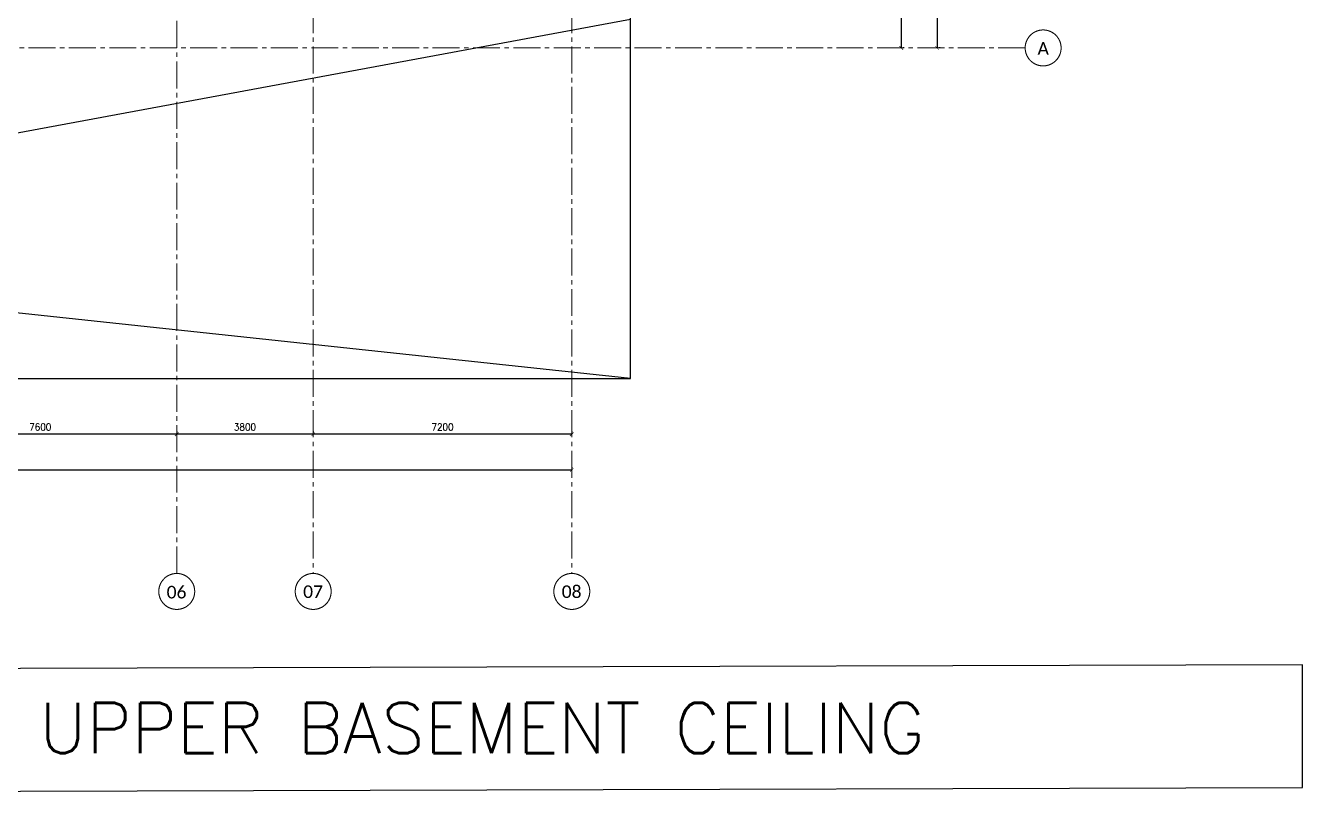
# Model space of a CAD drawing. Header units: millimetres. Extents: x -967280 to 3852, y 2833 to 1955156.
# Drawn here: x -709839 to -674284, y 566434 to 587860 of the extents above; entities that cross this region are included whole.
import ezdxf

# ---------------------------------------------------------------- set-up
doc = ezdxf.new("R2010")
doc.units = ezdxf.units.MM
doc.header["$LTSCALE"] = 1000
doc.header["$PDMODE"] = 35
doc.header["$PDSIZE"] = 25
doc.linetypes.add('Columns_Structural070816$0$CENTER2', pattern=[1.125, 0.75, -0.125, 0.125, -0.125])
doc.linetypes.add('HRZN_Line-Ptrn-Sold', pattern=[9144001.0, 9144000.0, -1])
for name, color, linetype in [('_N-DIM 3', 7, 'Continuous'), ('A-ANNO-TEXT-25', 7, 'Continuous'), ('R.C. footing', 4, 'Continuous'), ('S - dot', 1, 'Continuous'), ('S -Beams', 2, 'Continuous')]:
    doc.layers.add(name, color=color, linetype=linetype)
doc.layers.add('A-AX-ATT-100', color=7, linetype='HRZN_Line-Ptrn-Sold', lineweight=18)
doc.layers.add('ST-000-AXIS', color=9, linetype='Columns_Structural070816$0$CENTER2', lineweight=9)
doc.styles.add('Calibri_2', font='calibri.ttf', dxfattribs={"height": 300})
doc.styles.add('ROMANC', font='romanc.shx')
doc.styles.add('TUNELNO', font='romans.shx', dxfattribs={"width": 0.9})
doc.dimstyles.new('Copy(2) of DSEC', dxfattribs={"dimtxt": 200, "dimasz": 100, "dimexe": 50, "dimexo": 80, "dimgap": 100, "dimtad": 1, "dimdec": 0, "dimrnd": 5, "dimzin": 0, "dimdsep": 46, "dimtxsty": 'TUNELNO', "dimblk": 'ARCHTICK', "dimcen": 0.09, "dimclrd": 1, "dimclre": 1, "dimclrt": 3, "dimadec": 0, "dimazin": 0, "dimtfac": 0.78125, "dimtdec": 0, "dimtix": 1, "dimtmove": 2, "dimatfit": 3, "dimldrblk": 'ARCHTICK', "dimfxl": 1, "dimtolj": 1, "dimtzin": 0, "dimarcsym": 0})

# ---------------------------------------------------------------- blocks, each defined once
blk = doc.blocks.new('Grid - HRZN_G-Datm-Grid-Head-1554275-FIRST FLOOR FFL_1_')
at = {"layer": 'A-AX-ATT-100'}
blk.add_circle((0, 0), 5, dxfattribs=at)
blk = doc.blocks.new('_ArchTick')
at = {"color": 0, "linetype": 'ByBlock', "const_width": 0.15}
blk.add_lwpolyline([(-0.5, -0.5), (0.5, 0.5)], dxfattribs=at)
blk = doc.blocks.new('*D1503')
at = {"layer": '_N-DIM 3', "color": 1, "linetype": 'Continuous', "lineweight": -2, "ltscale": 30, "transparency": 16777216}
for p, q in [((572272, 717140), (572272, 710440)), ((572352, 717140), (572322, 717140)), ((572352, 710440), (572322, 710440))]:
    blk.add_line(p, q, dxfattribs=at)
at = {"layer": 'Defpoints', "color": 0, "linetype": 'Continuous', "ltscale": 30, "transparency": 16777216}
for p in [(572272, 717140), (572272, 710440), (572272, 710440)]:
    blk.add_point(p, dxfattribs=at)
at = {"layer": '_N-DIM 3', "color": 1, "linetype": 'Continuous', "lineweight": -2, "ltscale": 30, "transparency": 16777216, "xscale": 100, "yscale": 100, "zscale": 100}
for p, rotation in [((572272, 717140), 90), ((572272, 710440), 270)]:
    blk.add_blockref('_ArchTick', p, dxfattribs=dict(at, rotation=rotation))
at = {"layer": '_N-DIM 3', "color": 3, "linetype": 'Continuous', "ltscale": 30, "transparency": 16777216, "insert": (572072, 713790), "char_height": 200, "attachment_point": 5, "rotation": 90, "style": 'TUNELNO'}
blk.add_mtext('\\A1;6700', dxfattribs=at)
blk = doc.blocks.new('*D1504')
at = {"layer": '_N-DIM 3', "color": 1, "linetype": 'Continuous', "lineweight": -2, "ltscale": 30, "transparency": 16777216}
for p, q in [((573272, 737040), (573272, 710440)), ((573352, 737040), (573322, 737040)), ((573352, 710440), (573322, 710440))]:
    blk.add_line(p, q, dxfattribs=at)
at = {"layer": 'Defpoints', "color": 0, "linetype": 'Continuous', "ltscale": 30, "transparency": 16777216}
for p in [(573272, 737040), (573272, 710440), (573272, 710440)]:
    blk.add_point(p, dxfattribs=at)
at = {"layer": '_N-DIM 3', "color": 1, "linetype": 'Continuous', "lineweight": -2, "ltscale": 30, "transparency": 16777216, "xscale": 100, "yscale": 100, "zscale": 100}
for p, rotation in [((573272, 737040), 90), ((573272, 710440), 270)]:
    blk.add_blockref('_ArchTick', p, dxfattribs=dict(at, rotation=rotation))
at = {"layer": '_N-DIM 3', "color": 3, "linetype": 'Continuous', "ltscale": 30, "transparency": 16777216, "insert": (573072, 723740), "char_height": 200, "attachment_point": 5, "rotation": 90, "style": 'TUNELNO'}
blk.add_mtext('\\A1;26600', dxfattribs=at)
blk = doc.blocks.new('*D1513')
at = {"layer": '_N-DIM 3', "color": 1, "linetype": 'Continuous', "lineweight": -2, "ltscale": 30, "transparency": 16777216}
for p, q in [((555899, 699769), (555899, 699739)), ((563099, 699769), (563099, 699739)), ((563099, 699689), (555899, 699689))]:
    blk.add_line(p, q, dxfattribs=at)
at = {"layer": 'Defpoints', "color": 0, "linetype": 'Continuous', "ltscale": 30, "transparency": 16777216}
for p in [(555899, 699689), (555899, 699689), (563099, 699689)]:
    blk.add_point(p, dxfattribs=at)
at = {"layer": '_N-DIM 3', "color": 1, "linetype": 'Continuous', "lineweight": -2, "ltscale": 30, "transparency": 16777216, "xscale": 100, "yscale": 100, "zscale": 100, "rotation": 180}
blk.add_blockref('_ArchTick', (555899, 699689), dxfattribs=at)
at = {"layer": '_N-DIM 3', "color": 1, "linetype": 'Continuous', "lineweight": -2, "ltscale": 30, "transparency": 16777216, "xscale": 100, "yscale": 100, "zscale": 100}
blk.add_blockref('_ArchTick', (563099, 699689), dxfattribs=at)
at = {"layer": '_N-DIM 3', "color": 3, "linetype": 'Continuous', "ltscale": 30, "transparency": 16777216, "insert": (559499, 699889), "char_height": 200, "attachment_point": 5, "style": 'TUNELNO'}
blk.add_mtext('\\A1;7200', dxfattribs=at)
blk = doc.blocks.new('*D1514')
at = {"layer": '_N-DIM 3', "color": 1, "linetype": 'Continuous', "lineweight": -2, "ltscale": 30, "transparency": 16777216}
for p, q in [((552099, 699769), (552099, 699739)), ((555899, 699769), (555899, 699739)), ((555899, 699689), (552099, 699689))]:
    blk.add_line(p, q, dxfattribs=at)
at = {"layer": 'Defpoints', "color": 0, "linetype": 'Continuous', "ltscale": 30, "transparency": 16777216}
for p in [(552099, 699689), (552099, 699689), (555899, 699689)]:
    blk.add_point(p, dxfattribs=at)
at = {"layer": '_N-DIM 3', "color": 1, "linetype": 'Continuous', "lineweight": -2, "ltscale": 30, "transparency": 16777216, "xscale": 100, "yscale": 100, "zscale": 100, "rotation": 180}
blk.add_blockref('_ArchTick', (552099, 699689), dxfattribs=at)
at = {"layer": '_N-DIM 3', "color": 1, "linetype": 'Continuous', "lineweight": -2, "ltscale": 30, "transparency": 16777216, "xscale": 100, "yscale": 100, "zscale": 100}
blk.add_blockref('_ArchTick', (555899, 699689), dxfattribs=at)
at = {"layer": '_N-DIM 3', "color": 3, "linetype": 'Continuous', "ltscale": 30, "transparency": 16777216, "insert": (553999, 699889), "char_height": 200, "attachment_point": 5, "style": 'TUNELNO'}
blk.add_mtext('\\A1;3800', dxfattribs=at)
blk = doc.blocks.new('*D1515')
at = {"layer": '_N-DIM 3', "color": 1, "linetype": 'Continuous', "lineweight": -2, "ltscale": 30, "transparency": 16777216}
for p, q in [((544499, 699769), (544499, 699739)), ((552099, 699769), (552099, 699739)), ((552099, 699689), (544499, 699689))]:
    blk.add_line(p, q, dxfattribs=at)
at = {"layer": 'Defpoints', "color": 0, "linetype": 'Continuous', "ltscale": 30, "transparency": 16777216}
for p in [(544499, 699689), (544499, 699689), (552099, 699689)]:
    blk.add_point(p, dxfattribs=at)
at = {"layer": '_N-DIM 3', "color": 1, "linetype": 'Continuous', "lineweight": -2, "ltscale": 30, "transparency": 16777216, "xscale": 100, "yscale": 100, "zscale": 100, "rotation": 180}
blk.add_blockref('_ArchTick', (544499, 699689), dxfattribs=at)
at = {"layer": '_N-DIM 3', "color": 1, "linetype": 'Continuous', "lineweight": -2, "ltscale": 30, "transparency": 16777216, "xscale": 100, "yscale": 100, "zscale": 100}
blk.add_blockref('_ArchTick', (552099, 699689), dxfattribs=at)
at = {"layer": '_N-DIM 3', "color": 3, "linetype": 'Continuous', "ltscale": 30, "transparency": 16777216, "insert": (548299, 699889), "char_height": 200, "attachment_point": 5, "style": 'TUNELNO'}
blk.add_mtext('\\A1;7600', dxfattribs=at)
blk = doc.blocks.new('*D1520')
at = {"layer": '_N-DIM 3', "color": 1, "linetype": 'Continuous', "lineweight": -2, "ltscale": 30, "transparency": 16777216}
for p, q in [((516899, 698769), (516899, 698739)), ((563099, 698689), (516899, 698689)), ((563099, 698769), (563099, 698739))]:
    blk.add_line(p, q, dxfattribs=at)
at = {"layer": 'Defpoints', "color": 0, "linetype": 'Continuous', "ltscale": 30, "transparency": 16777216}
for p in [(516899, 698689), (516899, 698689), (563099, 698689)]:
    blk.add_point(p, dxfattribs=at)
at = {"layer": '_N-DIM 3', "color": 1, "linetype": 'Continuous', "lineweight": -2, "ltscale": 30, "transparency": 16777216, "xscale": 100, "yscale": 100, "zscale": 100, "rotation": 180}
blk.add_blockref('_ArchTick', (516899, 698689), dxfattribs=at)
at = {"layer": '_N-DIM 3', "color": 1, "linetype": 'Continuous', "lineweight": -2, "ltscale": 30, "transparency": 16777216, "xscale": 100, "yscale": 100, "zscale": 100}
blk.add_blockref('_ArchTick', (563099, 698689), dxfattribs=at)
at = {"layer": '_N-DIM 3', "color": 3, "linetype": 'Continuous', "ltscale": 30, "transparency": 16777216, "insert": (539999, 698889), "char_height": 200, "attachment_point": 5, "style": 'TUNELNO'}
blk.add_mtext('\\A1;46200', dxfattribs=at)
blk = doc.blocks.new('AXES-00')
at = {"layer": 'ST-000-AXIS'}
for p, q in [((552098.9, 695813.8), (552098.9, 750979.6)), ((555898.9, 750979.6), (555898.9, 695813.8)), ((563098.9, 750979.6), (563098.9, 695813.8)), ((575723.2, 710439.7), (505674.3, 710439.7))]:
    blk.add_line(p, q, dxfattribs=at)
at = {"layer": 'A-AX-ATT-100'}
for p, xscale, yscale, zscale, rotation in [((576223.2, 710439.7), 100.0000000000001, 100.0000000000001, 100.0000000000001, 90), ((555898.9, 695313.8), 99.99999999999993, 99.99999999999993, 99.99999999999993, 180), ((563098.9, 695313.8), 99.99999999999993, 99.99999999999993, 99.99999999999993, 180)]:
    blk.add_blockref('Grid - HRZN_G-Datm-Grid-Head-1554275-FIRST FLOOR FFL_1_', p, dxfattribs=dict(at, xscale=xscale, yscale=yscale, zscale=zscale, rotation=rotation))
at = {"layer": 'A-AX-ATT-100', "xscale": 99.99999999999993, "yscale": 99.99999999999993, "zscale": 99.99999999999993}
blk.add_blockref('Grid - HRZN_G-Datm-Grid-Head-1554275-FIRST FLOOR FFL_1_', (552098.9, 695313.8), dxfattribs=at)
at = {"layer": 'A-AX-ATT-100', "linetype": 'Continuous', "lineweight": 13, "char_height": 350, "attachment_point": 1, "style": 'Calibri_2'}
for s, insert, width in [('A', (576067.7, 710601), 384.81), ('06', (551817.7, 695468.8), 673.417), ('07', (555618, 695481.8), 673.417), ('08', (562818, 695481.8), 673.417)]:
    blk.add_mtext(s, dxfattribs=dict(at, insert=insert, width=width))
at = {"layer": '_N-DIM 3', "color": 3, "linetype": 'Continuous', "ltscale": 30}
for base, p1, p2, picture, middle in [((573272.5, 710439.7), (573272.5, 737039.7), (573272.5, 710439.7), '*D1504', (573072.5, 723739.7)), ((572272.5, 710439.7), (572272.5, 717139.7), (572272.5, 710439.7), '*D1503', (572072.5, 713789.7))]:
    dim = blk.add_linear_dim(base=base, p1=p1, p2=p2, angle=90, dimstyle='Copy(2) of DSEC', dxfattribs=at)
    dim.commit()
    dim.dimension.update_dxf_attribs({"geometry": picture, "text_midpoint": middle})
for base, p1, p2, picture, middle in [((544498.9, 699688.7), (552098.9, 699688.7), (544498.9, 699688.7), '*D1515', (548298.9, 699888.7)), ((552098.9, 699688.7), (555898.9, 699688.7), (552098.9, 699688.7), '*D1514', (553998.9, 699888.7)), ((555898.9, 699688.7), (563098.9, 699688.7), (555898.9, 699688.7), '*D1513', (559498.9, 699888.7)), ((516898.9, 698688.7), (563098.9, 698688.7), (516898.9, 698688.7), '*D1520', (539998.9, 698888.7))]:
    dim = blk.add_linear_dim(base=base, p1=p1, p2=p2, dimstyle='Copy(2) of DSEC', dxfattribs=at)
    dim.commit()
    dim.dimension.update_dxf_attribs({"geometry": picture, "text_midpoint": middle})

msp = doc.modelspace()

# ---------------------------------------------------------------- linework, layer by layer
at = {"layer": 'R.C. footing'}
msp.add_lwpolyline([(-692993.7, 623037.4), (-746928.7, 623037.4), (-746928.7, 578037.4), (-692993.7, 578037.4)], close=True, dxfattribs=at)
at = {"layer": 'S - dot'}
for p, q in [((-746928.7, 578037.4), (-692993.7, 588037.4)), ((-692993.7, 578037.4), (-740278.7, 583094.1))]:
    msp.add_line(p, q, dxfattribs=at)
at = {"layer": 'S -Beams'}
msp.add_lwpolyline([(-752173.9, 566433.9), (-674283.8, 566652.9), (-674283.8, 570064.9), (-752173.9, 569845.9)], close=True, dxfattribs=at)

# ---------------------------------------------------------------- block references
msp.add_blockref('AXES-00', (-1257727.6, -123202.4), dxfattribs=at)

# ---------------------------------------------------------------- texts
at = {"layer": 'A-ANNO-TEXT-25', "insert": (-751522.4, 569009.1), "char_height": 1400, "attachment_point": 1, "style": 'ROMANC'}
msp.add_mtext_dynamic_manual_height_columns('{\\Fsimplex|c0;ADDITIONAL TOP REINFORCEMENT PLAN FOR UPPER BASEMENT CEILING }', width=77238.619, gutter_width=8268.9, heights=[0], dxfattribs=at)

doc.saveas('drawing.dxf')
